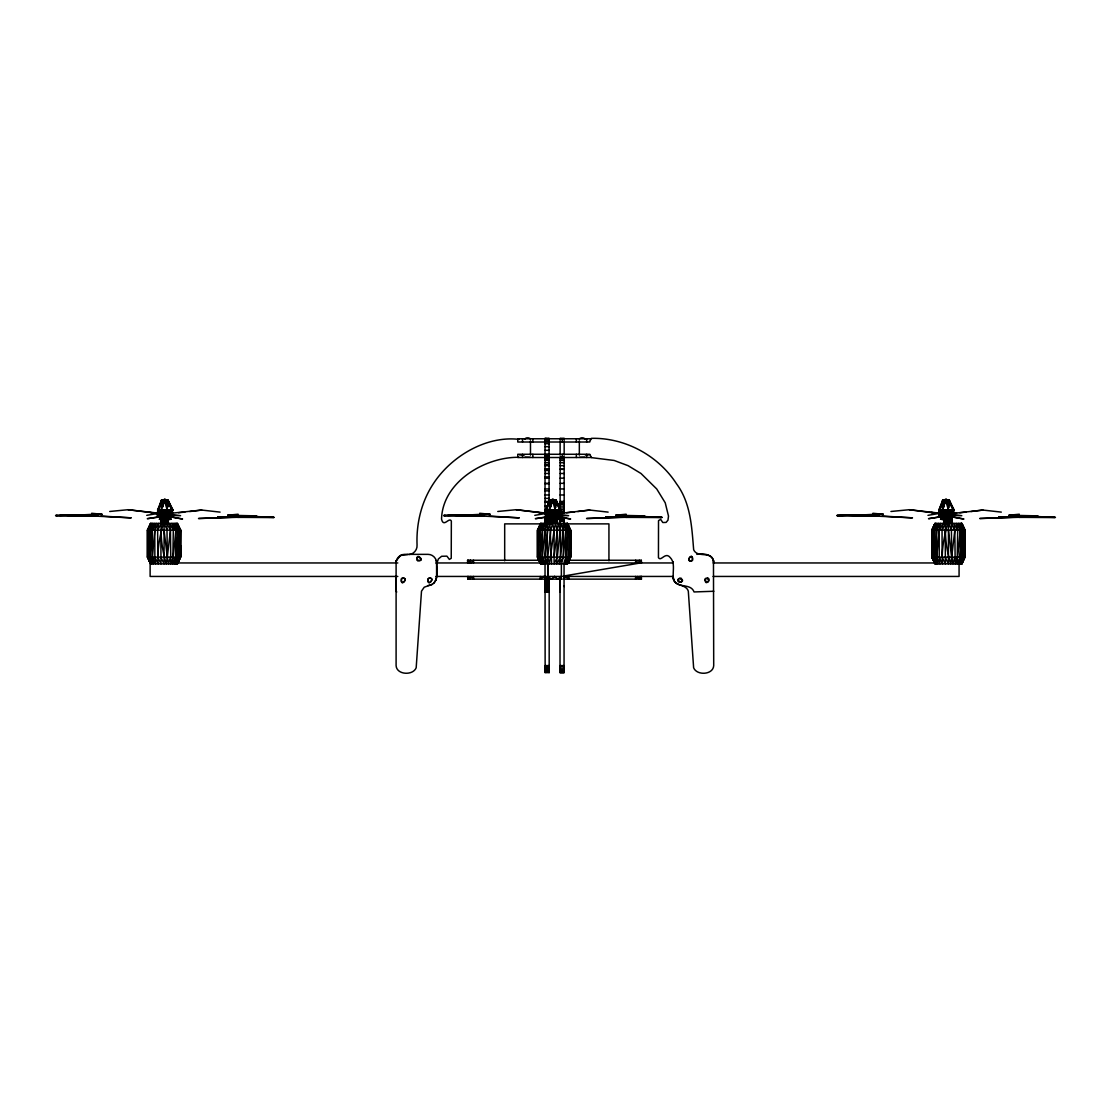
<?xml version="1.0" encoding="UTF-8"?>
<svg xmlns="http://www.w3.org/2000/svg" width="1111" height="1111" viewBox="0 0 1111 1111"><rect width="100%" height="100%" fill="white"/><g stroke="black" fill="none" stroke-linecap="round" stroke-linejoin="round"><path stroke-width="1.5" d="M162.317 523.42L162.317 509.935C159.97 527.892 160.734 546.626 166.372 563.86L167.303 557.125L166.914 523.42L170.455 530.155L170.802 563.86L173.26 557.125L175.844 530.155L174.066 523.42L177.913 530.155L177.829 557.125L175.663 563.86L179.385 557.125L180.357 530.155L177.468 523.42L150.652 523.42L147.444 530.155L147.444 557.125L150.582 563.86L147.777 557.125L147.444 530.155L150.665 523.42L147.777 530.155L147.444 557.125L150.79 563.86L148.735 557.125L148.693 530.155L151.263 523.42L147.763 530.155L147.763 557.125L150.79 563.86L147.777 557.125L147.763 530.155L150.665 523.42M427.971 585.566C439.192 584.983 437.123 570.124 436.595 562.874C436.665 558.333 432.637 554.306 428.082 554.361L404.598 554.361C400.057 554.306 396.03 558.333 396.099 562.874L396.099 665.6C396.613 675.016 413.07 675.78 416.181 667.739L421.5 591.149L424.221 587.219L432.165 584.317M545.029 563.083L545.14 672.738L549.181 672.53M545.029 579.289L549.181 579.414L545.029 580.039M560.125 583.358L560.125 581.747M564.166 586.566L564.166 585.789M576.359 457.51L576.359 454.274M576.359 442.011L576.359 438.776M579.331 455.121L579.331 440.859M945.989 518.365C944.406 533.572 946.141 549.362 950.752 563.86L951.683 557.125L951.294 516.671M157.706 512.102L157.693 516.948L162.192 516.907L162.734 512.129L161.192 512.171L163.956 517.046L166.942 517.059L167.011 512.213L164.664 512.157L157.706 512.102L157.512 516.921L158.498 516.893L158.498 512.046C164.609 508.907 164.567 520.17 158.498 516.893L157.526 512.074L172.663 512.129L167.997 512.129L172.663 512.129L169.705 512.199L169.636 517.046L157.512 516.921L157.526 512.074L160.484 512.018M166.914 518.365L166.9 523.42L167.414 518.365M168.997 516.865L168.997 512.018M176.885 523.42L180.676 530.155L180.676 557.125L177.538 563.86L180.357 557.125L180.357 530.155L176.871 523.42L179.426 530.155L177.829 557.125L174.358 563.86L175.76 557.125L175.844 530.155L171.941 523.42L173.316 530.155L172.747 563.86L175.76 557.125L177.913 530.155L175.705 523.42L179.426 530.155L179.385 557.125L176.718 563.86L151.901 563.86L148.735 557.125L150.221 530.155L152.429 523.42L148.693 530.155L147.777 557.125L150.665 562.513M550.556 515.643L548.542 512.018L550.251 512.102L550.251 516.907L546.556 516.893L545.584 512.074L548.542 512.018L548.528 516.865L545.57 516.921L545.765 512.102L547.043 512.129L549.181 517.018L550.75 516.934L545.57 516.921L545.584 512.074L545.751 516.948L559.68 517.018L557.764 512.199L554.403 512.171M551.5 516.976L549.181 517.018L549.251 512.171L555.069 512.213L557.694 517.046L557.764 512.199L560.722 512.129L545.584 512.074L550.251 512.102L546.556 512.046L546.556 516.893L549.778 516.893M551.195 523.42L551.625 518.365M561.569 563.86L563.305 557.125L563.333 530.155L560.791 523.42L557.319 557.125L554.083 563.86L554.111 530.155L555.458 523.42L557.347 530.155L556.736 563.86L560.43 557.125L563.333 530.155L563.083 523.42L565.832 530.155L565.846 557.125L563.61 563.86L567.929 557.125L567.888 530.155L566.388 523.42L569.429 530.155L569.457 557.125L566.554 563.86M944.406 512.004L939.739 512.046L939.725 516.893L938.739 516.921L938.753 512.074L938.934 516.948L952.863 517.018L950.933 512.199L947.572 512.171M944.669 516.976L942.35 517.018L942.42 512.171L943.961 512.129L938.934 512.102L940.212 512.129L942.35 517.018L943.933 516.934L943.42 512.102L941.711 512.018L941.711 516.865L939.725 516.893L938.753 512.074L953.905 512.129L952.446 512.046M951.294 513.31L951.308 509.935L951.002 513.31M951.794 516.671L951.766 523.42L951.572 516.671M951.794 513.31L951.808 509.935L945.072 509.935M935.031 562.513L932.143 557.125L933.073 530.155L936.809 523.42L934.587 530.155L933.101 557.125L935.309 563.86L932.143 557.125L932.143 530.155L935.629 523.42L933.073 530.155L933.101 557.125L936.281 563.86L961.918 563.86L965.056 557.125L965.056 530.155L961.834 523.42L964.723 530.155L963.765 557.125L960.043 563.86L962.209 557.125L962.279 530.155L958.446 523.42L960.223 530.155L957.64 557.125L955.182 563.86L954.821 530.155L953.918 523.42L957.696 530.155L957.126 563.86L960.14 557.125L962.279 530.155L960.085 523.42L963.792 530.155L963.765 557.125L961.098 563.86L964.723 557.125L965.056 530.155L961.848 523.42L935.031 523.42L931.823 530.155L931.823 557.125L934.948 563.86L932.143 557.125L931.823 530.155L935.045 523.42L932.143 530.155L931.823 557.125L935.17 563.86L932.143 557.125L932.143 530.155L935.045 523.42M554.042 518.365L554.014 523.42L554.639 518.365M554.056 514.99L554.083 509.935M161.164 514.99L161.137 523.42L160.859 514.99M165.747 518.365L165.72 523.42L166.178 518.365M950.141 516.671L950.099 523.42L950.697 516.671M950.155 513.31L950.183 509.935L949.738 513.31M555.069 512.213L555 517.059L552.014 517.046L549.251 512.171L550.792 512.129L547.043 512.129L547.001 516.99L550.75 516.934M943.42 512.102L938.753 512.074L943.961 512.129L940.212 512.129L940.17 516.99L943.933 516.934L938.739 516.921L943.42 516.907L943.781 513.726M167.358 523.892L167.344 519.406L171.094 519.254L162.234 519.295L162.331 510.532L161.303 510.088L162.095 500.228L164.803 499.45L168.164 500.283L172.983 510.005L157.512 510.06L167.428 509.935M570.499 548.695L570.707 530.155L537.46 530.155L537.793 557.125L540.779 563.86L537.46 557.125L537.752 530.155L540.599 523.42L567.568 523.42L570.707 530.155L570.707 557.125L567.568 563.86L540.599 563.86L537.46 557.125L537.46 530.155L540.599 523.42M551.125 523.934L550.389 510.532L545.57 510.06L561.041 510.005L556.375 510.463M951.169 519.198L952.321 519.254L943.461 519.295L943.558 510.532L938.739 510.06L954.21 510.005L951.28 510.463L954.03 509.991L949.391 500.283L946.03 499.45L942.67 500.131L938.92 510.074L940.823 510.532L938.739 510.06L945.044 510.491L939.739 510.046L942.67 500.131L949.391 500.283L953.224 510.018L954.21 510.005L951.669 510.491L951.641 513.421M162.539 519.42L159.345 519.226L160.095 519.198L160.526 510.032M163.067 523.934L163.067 519.448L160.498 519.281L160.595 510.546L159.026 510.088L162.331 510.532L160.498 519.281L159.484 519.254L163.067 519.448L164.4 523.948M168.83 516.379L168.803 519.309L160.498 519.281M168.872 513.435L168.914 510.505L172.983 510.005L170.441 510.491L170.4 513.421M169.969 516.296L169.941 519.198L167.344 519.406L167.747 523.92M170.011 513.379L170.039 510.463L168.316 510.463L172.802 509.991L167.497 500.186L164.803 499.45L161.428 500.131L157.693 510.074L160.206 510.518M170.372 516.351L170.33 519.281L167.344 519.406L170.955 519.226L167.872 519.434L167.094 523.934M177.454 523.42L180.676 530.155L180.357 557.125L177.302 563.86L178.565 559.819M551.778 519.17C539.279 518.99 557.666 519.74 548.154 519.198L548.265 510.518L551.875 510.491L545.57 510.06L547.64 510.532L545.751 510.074L549.487 500.131L552.861 499.45L556.222 500.283L560.861 509.991L558.097 510.463L557.486 513.379L557.458 509.935L550.709 509.935M548.556 519.281L548.653 510.546L547.084 510.088L550.389 510.532L548.556 519.281L559.139 519.254L558 519.198L558.028 516.296M550.862 523.906L551.625 519.406L549.681 519.184L549.792 510.491L546.556 510.046L549.487 500.131L556.222 500.283L560.041 510.018L561.041 510.005L558.5 510.491L558.458 513.421M556.889 516.379L556.861 519.309L550.292 519.295M556.93 513.435L556.972 510.505L560.041 510.018L554.903 500.339L552.861 499.45L549.487 500.131L553.32 500.103L556.125 507.171M558.069 513.379L558.097 510.463M556.055 519.406L558.389 519.281L558.43 516.351M945.808 522.392L944.808 519.406L941.323 519.198L941.753 510.032L942.961 510.491L942.864 519.184L944.947 519.17L940.573 519.226L944.294 519.448L945.628 523.948M944.294 519.448L941.725 519.281L941.836 510.546L940.253 510.088L943.558 510.532L941.725 519.281L940.711 519.254L944.294 519.448L944.294 523.934M950.072 516.379L950.03 519.309L941.725 519.281M950.099 513.435L950.141 510.505L953.224 510.018L948.086 500.339L946.03 499.45L942.67 500.131L946.489 500.103L949.294 507.171M951.599 516.351L951.558 519.281L943.461 519.295M161.192 512.171L161.123 517.018L163.442 516.976M163.956 517.046L164.025 512.199L166.789 516.962M552.014 517.046L552.084 512.199L554.847 516.962M948.238 512.213L948.183 517.059L945.183 517.046L945.253 512.199L948.238 512.213L950.863 517.046L950.933 512.199L953.905 512.129L949.225 512.129L953.724 512.088L949.808 512.102L952.919 512.171M524.836 439.276C525.364 437.248 529.919 437.317 530.475 439.276M945.225 518.365L945.072 523.42L945.072 518.365M540.071 561.166L540.96 563.86L537.793 557.125L538.696 530.155L540.904 523.42L537.752 530.155L537.793 557.125L540.599 563.86M557.222 516.671L556.986 523.42L556.972 516.671M569.457 557.125L570.374 530.155L567.568 523.42M550.903 518.365L550.709 523.42L550.709 518.365M951.544 516.671L951.28 523.42L954.821 530.155L951.683 557.125L952.974 563.86L954.752 557.125M951.669 513.31L951.808 509.935M395.974 563.083L396.335 560.624M436.484 577.053L436.026 579.817L433.693 583.358M673.21 562.874L673.294 561.666M565.846 557.125L567.888 530.155L564.957 523.42L565.832 530.155L563.305 557.125L559.222 563.86L560.43 557.125L560.458 530.155L558.208 523.42L554.056 557.125M556.222 500.283L550.153 500.228L549.362 510.088L552.584 510.532L549.362 510.088L552.861 499.45L555.556 500.186L560.861 509.991L559.527 509.991M949.391 500.283L943.322 500.228L942.545 510.088L945.753 510.532L942.545 510.088L946.03 499.45L948.738 500.186L954.03 509.991L952.696 509.991M556.347 516.671L555.736 523.42L555.708 518.365M556.639 513.31L556.944 509.935L556.958 513.31M164.72 518.365C160.637 532.961 156.762 548.292 158.193 563.86L154.86 557.125L154.804 530.155L156.179 523.42L152.276 530.155L150.291 557.125L151.901 563.86M949.086 518.365C945.003 532.961 941.142 548.292 942.559 563.86L939.239 557.125L939.184 530.155L940.545 523.42L936.656 530.155L934.67 557.125L936.281 563.86M170.372 557.125L168.594 563.86L167.303 557.125L170.455 530.155L169.539 523.42L173.316 530.155M579.331 439.276C579.886 437.317 584.442 437.248 584.969 439.276M555.056 514.99L555.667 509.935L555.694 514.99M553.014 518.365L552.361 523.42L552.348 518.365M470.009 562.958L470.356 560.263L471.592 562.958L473.564 560.263L473.564 562.958M160.803 530.155L161.012 563.86L157.748 557.125L157.665 530.155L158.623 523.42L154.804 530.155L152.36 557.125L153.499 563.86L150.291 557.125L150.221 530.155L154.11 523.42L152.276 530.155L152.36 557.125L155.623 563.86L154.86 557.125M635.603 576.442L635.603 579.137L637.603 576.442L638.811 579.137L640.422 576.442L640.839 579.137L641.214 576.442L641.519 579.137L563.735 579.137L565.485 576.442L568.874 579.137L568.874 576.442M945.169 530.155L945.392 563.86L942.114 557.125L942.045 530.155L943.003 523.42L939.184 530.155L936.74 557.125L937.878 563.86L934.67 557.125L934.587 530.155L938.476 523.42L936.656 530.155L936.74 557.125L940.003 563.86L939.239 557.125M538.585 560.263L467.634 560.263L467.925 562.958L468.328 560.263L468.8 562.958L470.356 560.263M638.811 579.137L639.214 576.442M640.839 579.137L641.519 576.442M436.609 563.93L438.373 558.986L441.623 556.278L446.914 556.139L449.358 559.402L451.233 558.319L451.344 521.073C449.205 516.573 443.608 528.197 441.539 519.143C442.428 482.007 484.896 456.815 518.837 457.301M944.031 523.906L944.808 519.406L941.323 519.198M164.595 503.408L164.803 499.45L161.303 510.088L164.525 510.532L161.303 510.088M552.653 503.408L552.861 499.45M945.822 503.408L946.03 499.45M713.817 591.26L694.069 591.955C690.528 582.442 676.418 589.177 673.558 579.081C672.113 572.151 675.78 563.166 670.127 557.458C665.267 551.459 661.073 561.944 658.448 557.653L658.517 520.642L660.656 519.365L662.795 522.531L666.114 522.406L667.989 520.129L668.503 516.087L665.225 502.783L656.712 488.951L640.991 473.48L628.09 465.676L614.147 460.454L591.607 457.649L589.927 454.802L585.316 454.941M168.205 519.184L168.816 516.282M169.427 513.379L170.039 510.463L172.802 509.991L169.191 509.991M396.183 561.68L396.419 560.527M172.163 513.435L161.873 515.268L182.468 519.004L161.873 515.268L180.579 515.698L167.219 513.685L162.886 514.49L171.108 517.17L169.539 517.046M557.597 517.046L559.166 517.17L550.945 514.49L555.278 513.685L568.638 515.698L549.931 515.268L570.526 519.004L549.931 515.268L560.347 512.879L563.416 513.088M950.766 517.046L952.349 517.17L944.114 514.49L948.447 513.685L961.807 515.698L943.1 515.268L963.695 519.004L943.1 515.268L953.516 512.879L956.585 513.088M538.738 557.125L542.404 563.86L540.279 557.125L540.238 530.155L541.765 523.42L538.696 530.155L538.738 557.125L541.404 563.86L537.793 557.125M547.043 512.129L545.751 516.948L550.251 516.907M940.212 512.129L938.934 516.948L944.558 516.893M158.984 508.394L161.428 500.131L168.164 500.283L171.983 510.018L170.441 510.491M435.901 580.22L436.442 578.442M562.249 579.137L467.87 579.137L468.717 576.442L469.814 579.137L470.758 576.442L473.536 579.137L473.536 576.442M961.834 523.42L964.737 530.155L964.723 557.125L961.64 563.86L962.931 559.819M563.027 576.151L640.394 562.958L641.311 560.263L568.901 560.263L566.638 562.055M396.335 560.611L400.474 555.528L407.793 554.542M565.318 563.86L567.929 557.125M961.918 563.86L964.737 557.125L961.668 563.86M159.109 508.63L162.748 500.075L163.095 506.699M548.987 504.352L550.806 500.075L551.153 506.699M540.238 530.155L543.154 523.42L540.279 557.125L543.737 563.86L542.321 557.125L542.307 530.155L545.043 523.42L545.39 563.86L542.321 557.125L544.862 530.155L547.306 523.42L547.292 563.86L544.834 557.125L547.737 530.155L549.889 523.42L551.667 563.86M168.164 500.283L162.095 500.228L157.693 510.074L160.595 510.546M550.153 500.228L545.751 510.074L548.653 510.546M943.322 500.228L938.92 510.074L941.836 510.546M177.26 563.86L180.357 557.125L176.718 563.86M540.279 524.767L537.752 530.155L538.307 545.32M150.554 524.767L147.777 530.155L148.291 545.32M934.934 524.767L932.143 530.155L932.671 545.32M157.665 530.155L161.248 523.42L161.137 509.935L160.692 523.42L160.692 514.99M942.045 530.155L945.628 523.42L945.336 518.365M567.471 562.513L570.401 557.125L570.374 530.155L567.29 523.42L568.999 528.808M584.858 457.176L579.511 457.288M692.556 560.319C693.167 550.181 684.112 563.096 692.222 560.611M401.557 578.581C399.71 588.622 410.07 576.748 402.015 578.275M417.25 560.319C427.388 562.583 414.514 550.376 417.583 560.611C426.11 561.249 414.611 552.445 417.653 560.513M428.263 578.581C426.43 588.636 436.748 576.734 428.707 578.275M530.308 457.288L524.947 457.176M692.334 560.375C693.639 550.612 684.168 562.527 691.903 560.666M678.682 578.581C674.321 584.844 688.376 581.65 679.599 578.095M705.374 578.595C703.985 588.566 713.859 576.706 705.804 578.289M401.502 578.706C400.196 588.316 409.917 576.762 401.932 578.4M428.193 578.692C426.846 588.302 436.637 576.776 428.624 578.4M681.418 578.539C672.586 578.525 685.168 586.094 681.099 578.275M708.124 578.553C699.291 578.525 711.859 586.191 707.804 578.275M519.642 454.968L524.489 454.941M551.417 515.31L555.667 514.421L549.931 515.268M944.6 515.31L948.836 514.421L943.1 515.268M169.164 513.907L172.288 512.879M557.222 513.907L560.347 512.879M950.391 513.907L953.516 512.879M558.5 510.491L560.041 510.018L552.25 510.074L555.292 510.06L554.903 500.339M951.669 510.491L953.224 510.018L945.419 510.074L948.461 510.06L948.086 500.339M944.461 516.115L928.518 518.684L944.461 516.254M158.651 517.046L160.234 516.907L147.291 518.684L161.692 516.365M546.709 517.046L548.292 516.907L535.349 518.684L549.737 516.365M939.892 517.046L944.433 516.018M146.721 515.337L157.443 513.546M534.78 515.337L545.501 513.546M927.949 515.337L938.67 513.546L909.312 509.713L890.953 511.477M166.844 500.339L167.233 510.06L164.192 510.074L171.983 510.018L166.844 500.339L164.803 499.45M408.904 554.542C413.75 554.32 417.514 549.681 417.056 544.918C416.208 523.462 421.458 501.7 433.359 483.702C451.399 456.01 486.549 435.401 519.268 439.4M91.671 513.268L102.031 514.282L55.55 515.546L97.74 515.893M479.73 513.268L490.09 514.282L443.608 515.546L484.132 515.823M872.913 513.268L883.259 514.282L836.777 515.546L878.968 515.893M227.755 515.226L256.794 515.879L249.572 516.504L273.931 517.434L237.629 517.295L274.223 517.393L227.755 515.226L238.115 514.212M615.813 515.226L644.852 515.879L637.617 516.504L661.989 517.434L625.687 517.295L662.281 517.393L615.813 515.226L626.173 514.212M1008.982 515.226L1038.035 515.879L1030.8 516.504L1055.172 517.434L1018.87 517.295L1055.45 517.393L1008.982 515.226L1019.342 514.212M189.731 511.546L201.73 510.06L220.075 512.115M577.789 511.546L589.788 510.06L608.134 512.115M970.958 511.546L982.957 510.06L1001.317 512.115M589.483 441.192C591.149 441.081 589.913 438.651 591.524 438.331C625.146 437.623 658.198 455.51 676.446 483.702C690.806 502.922 691.75 527.128 693.667 549.764C697.514 558.444 710.915 550.528 713.47 560.611M178.552 512.74L184.94 512.06M566.61 512.74L574.595 511.879M959.779 512.74L966.167 512.06M109.711 511.477L128.084 509.713L160.192 513.379M497.77 511.477L516.143 509.713L548.251 513.379M201.73 510.06L167.219 513.685L161.873 515.268M589.788 510.06L555.361 513.935M982.957 510.06L948.53 513.935M162.234 519.295L171.094 519.254M61.161 515.212L92.13 515.879L55.842 515.546L57.175 515.462M449.205 515.212L480.188 515.879L443.9 515.546L445.233 515.462M848.721 515.046L837.069 515.546L873.371 515.879M67.493 515.046L64.785 515.24L92.13 515.879M455.552 515.046L452.844 515.24L480.188 515.879M162.692 516.934L158.942 516.99L158.984 512.129L157.693 516.948L162.692 516.934L161.123 517.018L158.984 512.129L162.734 512.129L157.526 512.074L162.192 512.102L162.192 516.907L157.512 516.921M556.611 519.351L559.014 519.226M241.726 517.17L198.508 518.504L240.337 516.934L270.098 517.282M629.784 517.17L586.566 518.504L628.395 516.934L658.156 517.282M1022.967 517.17L979.735 518.504L1021.564 516.934L1051.325 517.282M551.125 519.448L548.154 519.198M59.675 515.421L102.031 514.282M237.629 517.295L264.987 517.101L217.798 516.782L264.987 517.101L262.279 516.893M447.733 515.421L490.09 514.282M625.687 517.295L653.046 517.101L605.856 516.782L653.046 517.101L650.338 516.893M840.902 515.421L883.259 514.282M1018.87 517.295L1046.215 517.101L999.025 516.782L1046.215 517.101L1043.507 516.893M160.095 519.198L161.623 519.184L160.914 514.851M169.969 510.032L167.233 510.06L164.331 500.311M558.028 510.032L555.292 510.06L552.389 500.311M951.197 510.032L948.461 510.06L945.572 500.311M944.406 516.851L941.711 516.865L939.739 512.046M161.72 516.893L158.498 516.893L160.47 516.865L158.498 512.046M168.553 516.893L171.177 516.893M545.029 438.512L549.07 438.567L545.029 438.262L545.029 514.171M560.125 438.609L564.166 439.053L560.125 439.039M591.427 438.776L517.768 438.776L517.768 442.011L589.83 442.011M545.029 439.053L549.07 438.984M545.029 439.276L549.07 439.206M560.125 439.276L564.166 439.276M545.029 439.4L549.07 439.4M545.029 439.664L549.07 439.664M545.029 441.359L549.07 441.359M545.029 443.692L549.07 443.692M545.029 446.678L549.07 446.678M545.029 450.288L549.07 450.288M589.83 454.274L517.768 454.274L517.768 457.51L591.427 457.51M545.029 454.51L549.07 454.51M545.029 454.718L549.07 454.718M545.029 454.941L549.07 454.941M545.029 456.663L549.07 456.663M545.029 457.176L549.07 456.996M560.125 514.171L560.125 457.176L564.166 457.176L564.166 513.129M545.029 457.426L549.07 457.288M560.125 457.288L564.166 457.288M545.029 457.69L549.07 457.69M560.125 457.718L564.166 457.69M545.029 457.926L549.07 457.926M560.125 457.926L564.166 457.926M545.029 458.843L549.07 458.843M560.125 458.843L564.166 458.843M545.029 459.329L549.07 459.329M545.029 460.454L549.07 460.454M560.125 460.454L564.166 460.454M545.029 462.745L549.07 462.745M560.125 462.745L564.166 462.745M545.029 464.69L549.07 464.69M545.029 465.676L549.07 465.676M560.125 465.676L564.166 465.676M545.029 469.217L549.07 469.217M560.125 469.217L564.166 469.217M545.029 469.342L549.07 469.342M560.125 469.342L564.166 469.342M545.029 470.536L549.07 470.536M545.029 473.48L549.07 473.48M560.125 473.48L564.166 473.48M545.029 476.897L549.07 476.897M545.029 478.161L549.07 478.161M560.125 478.161L564.166 478.161M545.029 483.341L549.07 483.341M560.125 483.341L564.166 483.341M545.029 483.702L549.07 483.702M545.029 488.951L549.07 488.951M560.125 488.951L564.166 488.951M545.029 490.868L549.07 490.868M545.029 494.978L549.07 494.978M560.125 494.978L564.166 494.978M545.029 498.381L549.07 498.381M545.029 501.422L549.07 501.422M560.125 501.422L564.166 501.422M545.029 502.103L549.07 502.103M560.125 502.103L564.166 502.103M564.166 502.783L560.125 503.464L564.166 503.464M560.125 504.144L564.166 504.144M545.029 506.158L547.723 506.158M560.125 506.088L564.166 506.088L564.166 507.963L560.125 507.963M545.029 509.768L549.07 509.768M560.125 509.768L564.166 509.768M545.029 511.491L549.07 511.491M560.125 511.491L564.166 511.491M545.029 512.324L549.07 512.324M560.125 512.324L564.166 512.324M545.029 513.129L549.07 513.129M560.125 513.129L562.819 513.129M549.07 517.407L545.029 517.407L545.029 524.545M545.029 518.018L549.07 518.018M560.125 518.018L564.166 518.018L560.125 518.601M545.029 518.601L549.07 518.601M545.029 519.143L549.07 519.143M560.125 519.143L564.166 519.143M545.029 519.365L549.07 519.323M560.125 519.434L564.166 519.323M545.029 519.517L549.07 519.656M560.125 519.642L564.166 519.642M545.029 519.767L549.07 519.906M560.125 519.906L564.166 519.906M545.029 520.129L549.07 520.059M545.029 520.254L549.07 520.254M560.125 520.254L564.166 520.254M545.029 520.448L549.07 520.573L545.029 520.642M560.125 520.642L564.166 520.642M545.029 521.073L549.07 521.073M560.125 521.073L564.166 521.073M545.029 521.49L549.07 521.351M545.029 521.67L549.07 521.67M545.029 521.878L549.07 521.962M545.029 522.198L549.07 522.212M545.029 522.281L549.07 522.406M545.029 522.684L549.07 522.531M545.029 522.781L549.07 522.753M540.571 523.878L504.686 523.878L504.686 560.819M567.915 523.878L608.939 523.878L608.939 560.819M147.444 530.155L180.676 530.155M931.823 530.155L965.056 530.155M696.819 554.361C703.221 553 713.734 554.347 713.706 562.874M147.444 557.125L180.676 557.125L180.537 545.32M537.46 557.125L570.707 557.125L570.374 530.155L567.249 523.42L569.429 530.155M931.823 557.125L965.056 557.125L964.917 545.32M153.596 562.958L150.124 562.958L150.124 576.442L397.807 576.442M174.371 562.958L397.794 562.958M435.901 562.958L540.988 562.958M566.499 562.958L673.308 562.958M713.137 562.958L936.545 562.958M435.818 576.442L546.459 576.442M563.055 576.442L673.322 576.442M713.068 576.442L959.071 576.442L959.071 564.638M547.834 578.442L549.181 578.456L549.181 672.724M545.029 578.553L549.181 578.581M545.029 578.859L549.181 578.942M545.029 579.511L549.181 579.442M545.029 579.775L549.07 579.817M545.029 580.303L549.181 580.22M545.029 580.553L549.181 580.442M545.029 580.831L549.181 580.956M545.029 581.095L549.07 581.081M545.029 581.317L549.181 581.456M545.029 581.553L549.07 581.567M545.029 581.747L549.181 581.817M545.029 582.053L549.181 582.095M549.181 582.303L545.029 582.386L549.07 582.456M545.029 583.358L549.181 583.233M545.14 584.317L549.181 584.317M545.029 584.567L549.07 584.567M545.14 585.039L549.181 585.039M545.029 585.303L549.181 585.233M545.029 585.566L549.181 585.566M545.029 585.789L549.07 585.789M545.14 586.191L549.181 586.191M545.029 586.566L549.07 586.566M545.14 587.219L549.181 587.219M545.029 587.788L549.07 587.788M545.14 588.566L549.181 588.566M545.029 589.372L549.07 589.372M545.14 590.191L549.181 590.191M545.14 591.149L549.181 591.149M545.029 591.26L549.07 591.441L545.029 591.607M545.029 591.844L549.07 591.691M545.029 591.941L549.07 591.955L549.07 578.539M545.14 665.6L549.181 665.6M560.013 665.6L564.055 665.6M545.14 666.447L549.181 666.447M560.013 666.447L564.055 666.447M545.14 667.739L549.181 667.739M545.14 668.155L549.181 668.155M560.013 668.155L564.055 668.155M545.14 669.308L549.181 669.308M545.14 669.711L549.181 669.711M560.013 669.711L564.055 669.711M545.14 670.627L549.181 670.627M560.013 671.002L564.055 671.002M545.14 671.697L549.181 671.697M560.013 671.947L564.055 671.947M560.013 672.53L564.055 672.53M1024.023 516.976L1044.784 516.99M242.781 516.976L263.557 516.99M556.528 512.157L559.75 512.171M168.469 512.157L171.691 512.171M545.765 512.102L550.792 512.129M166.344 512.171L171.205 512.046M870.663 515.504L846.013 515.24L868.219 515.504L847.443 515.129M952.28 516.962L949.627 516.976M477.494 515.504L452.844 515.24L475.05 515.504L454.274 515.129M559.111 516.962L556.639 516.921M89.436 515.504L64.785 515.24L86.991 515.504L66.216 515.129M171.052 516.962L167.928 516.934L170.4 516.99M949.808 516.921L952.502 516.962M869.274 515.754L912.492 517.851L882.287 516.059M476.091 515.754L519.309 517.851L489.118 516.059M88.033 515.754L131.251 517.851L101.059 516.059M396.766 591.955L395.988 591.26L395.974 576.345M940.573 519.226L943.767 519.42L944.169 523.92M547.404 519.226L550.598 519.42L550.987 523.92M909.312 509.713L941.434 513.379M944.114 514.49L951.016 515.254M550.945 514.49L557.847 515.254M162.886 514.49L169.789 515.254M158.901 513.546L128.084 509.713M516.143 509.713L550.362 513.962L538.418 512.518M162.095 500.228L165.261 500.103L166.942 504.338M150.36 512.518L158.679 513.935M546.556 510.046L548.265 510.518L549.681 519.184M945.655 519.309L947.572 523.948M164.428 519.309L166.344 523.948M948.016 516.962L945.253 512.199L942.42 512.171L945.183 517.046M673.21 576.845C672.683 586.802 685.973 583.4 688.306 591.149L693.625 667.739C696.736 675.78 713.193 675.016 713.706 665.6L713.47 560.624M941.711 512.018L943.725 515.643M961.251 523.42L964.737 530.155L961.265 523.42L963.792 530.155L962.209 557.125L958.737 563.86L960.14 557.125L960.223 530.155L956.321 523.42L957.696 530.155M948.433 523.42L951.696 530.155M164.067 523.42L167.33 530.155M945.183 557.125L948.433 563.86L948.433 518.365M160.817 557.125L164.067 563.86L164.067 518.365M546.556 512.046L548.528 516.865M640.394 562.958L639.353 560.263L638.353 562.958L635.631 560.263L635.631 562.958M961.765 524.767L963.265 528.808M177.385 524.767L178.885 528.808M673.363 578.428L673.905 580.22M713.373 560.5L713.623 561.68M436.262 560.5L436.512 561.666M948.738 500.186L949.572 505.088M555.556 500.186L556.403 505.088M167.497 500.186L168.622 506.727M942.864 519.184L941.434 510.518L939.739 510.046L943.975 500.075L944.322 506.699M950.141 510.505L950.613 513.435M951.085 516.365L951.558 519.281L947.961 519.309L948.072 523.948M556.972 510.505L557.444 513.435M557.916 516.365L558.389 519.281M168.914 510.505L169.386 513.435M169.858 516.365L170.33 519.281L166.831 519.462L166.831 523.948M948.433 530.155L951.683 557.125M164.067 530.155L167.303 557.125M467.925 562.958L467.634 560.263L467.648 562.958M641.311 560.263L641.561 562.958M467.606 576.442L467.87 579.137M944.808 519.406L944.808 523.892M167.872 519.434L167.872 523.92M946.072 519.462L946.072 523.948M943.767 519.42L943.767 523.906M550.598 519.42L550.598 523.906M530.475 440.859L530.489 455.121M164.845 519.462L164.845 523.948M946.697 518.365L946.697 523.42M586.664 438.776L586.664 442.011M586.664 454.274L586.664 457.51M568.901 560.263L568.901 562.958M564.166 439.664L564.166 438.262L560.125 438.331L560.125 439.664M564.166 440.859L564.166 455.121M564.166 524.545L564.166 517.407L560.125 517.407L560.125 524.545M564.055 564.43L564.055 672.738L560.013 672.738L560.013 578.442L561.361 578.442L561.361 564.61M562.291 438.776L562.291 442.011M562.291 454.274L562.291 457.51M560.125 440.859L560.125 455.121M560.125 578.539L560.125 591.941M557.458 509.935L557.458 513.31M557.458 516.671L557.458 523.42M549.07 438.262L549.07 504.602M549.07 509.366L549.07 514.171M549.07 515.81L549.07 524.545M547.862 564.638L547.862 576.442L545.39 579.137L543.668 576.442L540.265 579.137L540.265 576.442M547.723 563.083L547.723 578.553M540.293 560.263L540.293 562.958M532.836 438.776L532.836 442.011M532.836 454.274L532.836 457.51M522.531 438.776L522.531 442.011M522.531 454.274L522.531 457.51M436.595 562.874L436.595 576.845M545.14 671.002L545.14 671.947L549.181 671.947L549.181 671.002L545.14 671.002M550.848 530.155L547.709 557.125L549.459 563.86L554.111 530.155L552.625 523.42L550.848 530.155M570.401 557.125L567.318 563.86L570.401 557.125M943.545 513.962L931.587 512.518L943.545 513.962M554.597 576.442L551.389 579.137L547.862 576.442L561.333 576.442L557.75 579.137L554.597 576.442"/></g></svg>
